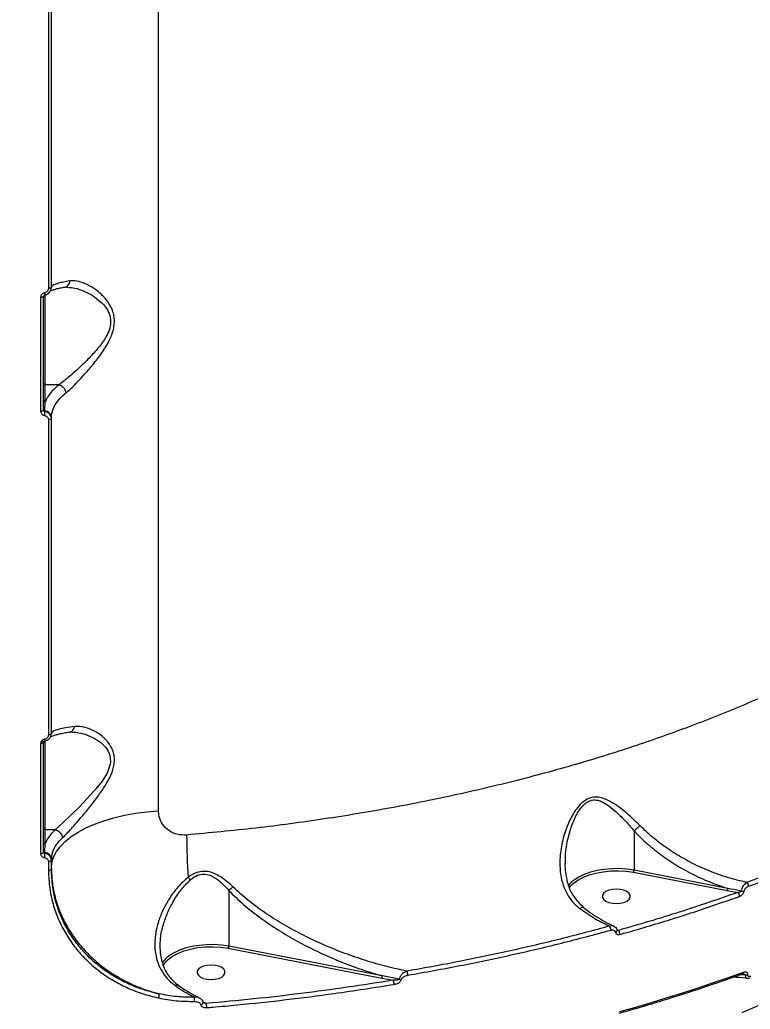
# Model space of a CAD drawing. Header units: millimetres. Extents: x -4781 to 5098, y -4410 to 4664.
# Drawn here: x -1572.3 to -1336.9, y 28 to 346.7 of the extents above; entities that cross this region are included whole.
import ezdxf

# ---------------------------------------------------------------- set-up
doc = ezdxf.new("R2010")
doc.units = ezdxf.units.MM
for name, color, linetype in [('DIKOM_ОБЪЕКТ', 7, 'Continuous'), ('DIKOM_РАЗМЕР_ЗОНА', 7, 'Continuous'), ('DIKOM_РАЗМЕР_ОБЪЕКТА', 7, 'Continuous')]:
    doc.layers.add(name, color=color, linetype=linetype)
doc.styles.add('style1', font='arial.ttf', dxfattribs={"width": 0.8})
doc.dimstyles.new('1-50', dxfattribs={"dimtxt": 300, "dimasz": 200, "dimexe": 100, "dimexo": 0, "dimgap": 100, "dimtad": 1, "dimtxsty": 'style1', "dimcen": 200, "dimclrd": 7, "dimclre": 7, "dimclrt": 7, "dimadec": 1, "dimazin": 2, "dimtfac": 1, "dimtmove": 0, "dimatfit": 2, "dimfxl": 0, "dimlwd": 25, "dimlwe": 18, "dimarcsym": 0})

# ---------------------------------------------------------------- blocks, each defined once
blk = doc.blocks.new('*D54')
at = {"layer": 'Defpoints', "color": 0, "transparency": 16777216}
for p in [(2534.93, 1098.4), (-3331.22, 763.4), (2534.93, -3200.56)]:
    blk.add_point(p, dxfattribs=at)
at = {"layer": 'DIKOM_РАЗМЕР_ОБЪЕКТА', "color": 7, "lineweight": 18, "transparency": 16777216}
for p, q in [((2534.93, 1098.4), (2534.93, -3300.56)), ((-3331.22, 763.4), (-3331.22, -3300.56))]:
    blk.add_line(p, q, dxfattribs=at)
at = {"layer": 'DIKOM_РАЗМЕР_ОБЪЕКТА', "color": 7, "lineweight": 25, "transparency": 16777216}
blk.add_line((-3131.22, -3200.56), (2334.93, -3200.56), dxfattribs=at)
at = {"layer": 'DIKOM_РАЗМЕР_ОБЪЕКТА', "color": 7, "transparency": 16777216}
for points in [[(-3131.22, -3167.23), (-3131.22, -3233.9), (-3331.22, -3200.56)], [(2334.93, -3167.23), (2334.93, -3233.9), (2534.93, -3200.56)]]:
    blk.add_solid(points, dxfattribs=at)
at = {"layer": 'DIKOM_РАЗМЕР_ОБЪЕКТА', "color": 7, "transparency": 16777216, "insert": (941.13, -2947.39), "char_height": 300, "attachment_point": 5, "style": 'style1'}
blk.add_mtext('5870', dxfattribs=at)
blk = doc.blocks.new('*D57')
at = {"layer": 'Defpoints', "color": 0, "transparency": 16777216}
for p in [(4034.06, 1180.11), (-4781.22, 856.14), (4034.06, -4310.06)]:
    blk.add_point(p, dxfattribs=at)
at = {"layer": 'DIKOM_РАЗМЕР_ЗОНА', "color": 7, "lineweight": 18, "transparency": 16777216}
for p, q in [((4034.06, 1180.11), (4034.06, -4410.06)), ((-4781.22, 856.14), (-4781.22, -4410.06))]:
    blk.add_line(p, q, dxfattribs=at)
at = {"layer": 'DIKOM_РАЗМЕР_ЗОНА', "color": 7, "lineweight": 25, "transparency": 16777216}
blk.add_line((-4581.22, -4310.06), (3834.06, -4310.06), dxfattribs=at)
at = {"layer": 'DIKOM_РАЗМЕР_ЗОНА', "color": 7, "transparency": 16777216}
for points in [[(-4581.22, -4276.72), (-4581.22, -4343.39), (-4781.22, -4310.06)], [(3834.06, -4276.72), (3834.06, -4343.39), (4034.06, -4310.06)]]:
    blk.add_solid(points, dxfattribs=at)
at = {"layer": 'DIKOM_РАЗМЕР_ЗОНА', "color": 7, "transparency": 16777216, "insert": (-1490.8, -4056.88), "char_height": 300, "attachment_point": 5, "style": 'style1'}
blk.add_mtext('8820', dxfattribs=at)

msp = doc.modelspace()

# ---------------------------------------------------------------- linework, layer by layer
at = {"layer": 'DIKOM_ОБЪЕКТ', "color": 7, "linetype": 'Continuous', "lineweight": 15}
for p, q in [((-1527.579, 91.969), (-1527.579, 570.626)), ((-1563.04, 366.764), (-1563.04, 260.173)), ((-1562.081, 260.483), (-1562.081, 366.987)), ((-1564.081, 229.142), (-1564.081, 258.167)), ((-1557.064, 260.55), (-1556.906, 260.532)), ((-1565.547, 257.286), (-1565.547, 220.619)), ((-1564.581, 220.963), (-1564.581, 257.599)), ((-1564.164, 258.06), (-1564.165, 258.055)), ((-1564.081, 223.51), (-1564.081, 229.142)), ((-1559.676, 229.142), (-1564.081, 229.142)), ((-1564.164, 220.483), (-1564.164, 220.731)), ((-1563.04, 217.87), (-1563.04, 116.407)), ((-1562.081, 218.216), (-1562.081, 218.495)), ((-1562.081, 116.836), (-1562.081, 218.216)), ((-1565.547, 113.563), (-1565.547, 78.123)), ((-1564.581, 78.584), (-1564.581, 113.995)), ((-1564.164, 114.435), (-1564.167, 114.429)), ((-1564.081, 85.857), (-1564.081, 114.507)), ((-1564.081, 81.286), (-1564.081, 85.857)), ((-1560.885, 85.857), (-1564.081, 85.857)), ((-1374.374, 85.443), (-1374.374, 72.79)), ((-1564.164, 78.184), (-1564.164, 78.512)), ((-1563.04, 75.536), (-1563.04, 72.701)), ((-1562.081, 75.999), (-1562.081, 76.277)), ((-1562.081, 73.167), (-1562.081, 75.999)), ((-1374.547, 72.12), (-1344.331, 66.277)), ((-1344.155, 66.947), (-1374.374, 72.79)), ((-1504.914, 66.272), (-1504.914, 48.319)), ((-1344.331, 66.277), (-1340.971, 65.639)), ((-1379.408, 53.408), (-1379.886, 53.613)), ((-1527.037, 47.566), (-1527.024, 47.994)), ((-1455.441, 38.752), (-1504.914, 48.319)), ((-1505.09, 47.65), (-1455.617, 38.083)), ((-1450.038, 37.663), (-1455.441, 38.752)), ((-1338.574, 38.995), (-1340.145, 39.113)), ((-1339.68, 39.278), (-1338.574, 39.084)), ((-1338.574, 39.084), (-1338.574, 38.995)), ((-1337.674, 39.062), (-1337.674, 39.151)), ((-1455.617, 38.083), (-1451.958, 37.384)), ((-1512.206, 29.897), (-1513.143, 30.298))]:
    msp.add_line(p, q, dxfattribs=at)
at = {"layer": 'DIKOM_ОБЪЕКТ', "color": 7, "linetype": 'Continuous', "lineweight": 15, "flags": 128}
for points in [[(-1562.081, 260.483), (-1562.099, 260.424), (-1562.153, 260.367), (-1562.241, 260.315), (-1562.36, 260.268), (-1562.505, 260.229), (-1562.67, 260.2), (-1562.851, 260.181), (-1563.04, 260.173)], [(-1564.581, 257.599), (-1564.6, 257.539), (-1564.654, 257.481), (-1564.742, 257.428), (-1564.862, 257.381), (-1565.008, 257.342), (-1565.175, 257.313), (-1565.356, 257.293), (-1565.547, 257.286)], [(-1564.581, 220.963), (-1564.6, 220.897), (-1564.654, 220.834), (-1564.742, 220.775), (-1564.862, 220.724), (-1565.008, 220.681), (-1565.175, 220.649), (-1565.356, 220.628), (-1565.547, 220.619)], [(-1562.081, 218.216), (-1562.099, 218.15), (-1562.153, 218.087), (-1562.241, 218.028), (-1562.36, 217.976), (-1562.505, 217.933), (-1562.67, 217.9), (-1562.851, 217.88), (-1563.04, 217.87)], [(-1562.081, 116.836), (-1562.099, 116.755), (-1562.153, 116.676), (-1562.241, 116.603), (-1562.36, 116.539), (-1562.505, 116.485), (-1562.67, 116.444), (-1562.851, 116.418), (-1563.04, 116.407)], [(-1555.357, 117.211), (-1554.216, 117.223), (-1551.175, 116.584), (-1548.054, 115.219), (-1546.202, 113.973), (-1544.532, 112.325), (-1543.762, 111.169), (-1543.212, 109.803), (-1543.027, 107.616), (-1543.114, 106.975), (-1544.158, 104.071), (-1545.777, 101.474), (-1547.742, 98.974), (-1550.415, 95.991), (-1553.173, 93.141), (-1555.735, 90.606), (-1558.181, 88.269), (-1559.592, 86.972), (-1560.878, 85.857), (-1560.879, 85.857), (-1560.879, 85.857)], [(-1564.581, 113.995), (-1564.6, 113.912), (-1564.654, 113.833), (-1564.742, 113.76), (-1564.862, 113.695), (-1565.008, 113.641), (-1565.175, 113.6), (-1565.356, 113.574), (-1565.547, 113.563)], [(-1564.521, 114.205), (-1564.557, 114.152), (-1564.618, 114.115), (-1564.703, 114.094), (-1564.808, 114.091), (-1564.931, 114.105), (-1565.067, 114.137), (-1565.214, 114.184), (-1565.366, 114.246)], [(-1562.081, 73.507), (-1561.899, 75.285), (-1561.353, 77.046), (-1560.45, 78.776), (-1559.196, 80.457), (-1557.604, 82.075), (-1555.689, 83.615), (-1553.466, 85.062), (-1550.958, 86.405), (-1548.186, 87.629), (-1545.176, 88.725), (-1541.956, 89.682), (-1538.554, 90.492), (-1535.002, 91.146), (-1531.333, 91.64), (-1527.579, 91.969)], [(-1339.536, 27.004), (-1330.598, 30.854), (-1321.891, 34.842), (-1313.425, 38.965), (-1305.207, 43.219), (-1297.245, 47.6), (-1289.546, 52.105), (-1282.117, 56.728), (-1274.965, 61.465), (-1268.097, 66.313), (-1261.52, 71.266), (-1255.238, 76.32), (-1249.259, 81.471), (-1244.3, 86.035)], [(-1564.581, 78.584), (-1564.6, 78.496), (-1564.654, 78.411), (-1564.742, 78.333), (-1564.862, 78.264), (-1565.008, 78.206), (-1565.175, 78.163), (-1565.356, 78.135), (-1565.547, 78.123)], [(-1562.081, 75.999), (-1562.099, 75.91), (-1562.153, 75.825), (-1562.241, 75.747), (-1562.36, 75.678), (-1562.505, 75.62), (-1562.67, 75.576), (-1562.851, 75.547), (-1563.04, 75.536)], [(-1374.374, 72.79), (-1376.709, 73.136), (-1379.118, 73.3), (-1381.548, 73.281), (-1383.946, 73.078), (-1386.26, 72.696), (-1388.44, 72.143), (-1390.439, 71.431), (-1392.213, 70.576), (-1393.361, 69.86)], [(-1562.081, 73.167), (-1562.099, 73.078), (-1562.153, 72.993), (-1562.241, 72.913), (-1562.36, 72.844), (-1562.505, 72.786), (-1562.67, 72.742), (-1562.851, 72.713), (-1563.04, 72.701)], [(-1394.691, 67.747), (-1393.937, 68.509), (-1392.529, 69.565), (-1390.821, 70.496), (-1388.854, 71.279), (-1386.675, 71.896), (-1384.336, 72.332), (-1381.894, 72.575), (-1379.409, 72.621), (-1376.94, 72.468), (-1374.547, 72.12)], [(-1395.232, 67.036), (-1395.009, 67.353), (-1394.691, 67.747)], [(-1380.081, 62.07), (-1378.813, 62.164), (-1377.648, 62.438), (-1376.68, 62.87), (-1375.988, 63.425), (-1375.627, 64.058), (-1375.627, 64.718), (-1375.988, 65.351), (-1376.68, 65.906), (-1377.648, 66.338), (-1378.813, 66.612), (-1380.081, 66.705), (-1381.349, 66.612), (-1382.514, 66.338), (-1383.482, 65.906), (-1384.174, 65.351), (-1384.535, 64.718), (-1384.535, 64.058), (-1384.174, 63.425), (-1383.482, 62.87), (-1382.514, 62.438), (-1381.349, 62.164), (-1380.081, 62.07)], [(-1525.192, 43.322), (-1524.478, 44.037), (-1523.071, 45.093), (-1521.363, 46.025), (-1519.396, 46.808), (-1517.217, 47.425), (-1514.879, 47.86), (-1512.437, 48.105), (-1509.952, 48.15), (-1507.483, 47.998), (-1505.09, 47.65)], [(-1504.914, 48.319), (-1507.25, 48.664), (-1509.659, 48.829), (-1512.089, 48.81), (-1514.487, 48.607), (-1516.801, 48.225), (-1518.981, 47.672), (-1520.98, 46.961), (-1522.754, 46.105), (-1523.902, 45.389)], [(-1526.104, 41.996), (-1525.55, 42.882), (-1525.192, 43.322)], [(-1510.622, 37.599), (-1509.354, 37.693), (-1508.189, 37.967), (-1507.221, 38.399), (-1506.528, 38.954), (-1506.168, 39.587), (-1506.168, 40.247), (-1506.528, 40.88), (-1507.221, 41.435), (-1508.189, 41.867), (-1509.354, 42.141), (-1510.622, 42.235), (-1511.89, 42.141), (-1513.055, 41.867), (-1514.023, 41.435), (-1514.715, 40.88), (-1515.076, 40.247), (-1515.076, 39.587), (-1514.715, 38.954), (-1514.023, 38.399), (-1513.055, 37.967), (-1511.89, 37.693), (-1510.622, 37.599)], [(-1339.196, 39.886), (-1344.024, 38.17), (-1348.899, 36.49), (-1353.819, 34.845), (-1358.782, 33.235), (-1363.789, 31.661), (-1368.838, 30.123), (-1373.929, 28.622), (-1379.059, 27.158)]]:
    msp.add_lwpolyline(points, dxfattribs=at)
at = {"layer": 'DIKOM_ОБЪЕКТ', "color": 7, "linetype": 'Continuous', "lineweight": 15}
for centre, radius, start, end in [((-1555.876, 259.985), 8.51, 188.48873, 193.10782), ((-1564.103, 229.621), 0.479, 182.99932, 272.59759), ((-1564.103, 223.989), 0.479, 182.93978, 272.65712), ((-1564.112, 221.197), 0.47, 182.3586, 263.5957), ((-1571.28, 220.598), 7.117, 349.03023, 359.07059), ((-1564.425, 218.4), 2.345, 2.33423, 83.63136), ((-1561.562, 115.313), 2.751, 186.85592, 198.75261), ((-1564.103, 86.336), 0.479, 182.99932, 272.59759), ((-1272.713, 86.731), 245.827, 180.60698, 183.77815), ((-1564.103, 81.764), 0.479, 182.93978, 272.65712), ((-1564.112, 78.979), 0.47, 182.3586, 263.5957), ((-1570.325, 78.087), 6.162, 348.21526, 0.90835), ((-1564.425, 76.181), 2.345, 2.33423, 83.63136), ((-1557.118, 40.203), 49.494, 36.54676, 37.79231), ((-1375.702, 72.775), 1.328, 330.43864, 0.62693), ((-1388.192, 62.257), 9.193, 124.21064, 143.86901), ((-1345.463, 66.932), 1.308, 329.95076, 0.63645), ((-1339.254, 67.586), 1.745, 0.84636, 46.8324), ((-1342.134, 64.353), 1.733, 0.47501, 47.87499), ((-1339.268, 68.125), 2.137, 254.4202, 279.2003), ((-1383.861, 53.498), 2.065, 0.25675, 38.59147), ((-1380.53, 53.465), 0.69, 285.52004, 357.95087), ((-1380.93, 52.109), 2.001, 359.97638, 40.4709), ((-1506.223, 48.305), 1.309, 329.96498, 0.62223), ((-1519.279, 38.381), 8.396, 123.4091, 148.50782), ((-1456.752, 38.739), 1.311, 329.9931, 0.59411), ((-1450.18, 38.997), 2.95, 359.79399, 26.18232), ((-1339.71, 39.806), 0.52, 302.53034, 8.86973), ((-1338.254, 40.866), 1.81, 259.8183, 288.67128), ((-1338.254, 40.782), 1.815, 259.85851, 288.63106), ((-1454.623, 36.071), 2.971, 359.5286, 26.22557), ((-1449.34, 39.73), 2.182, 251.36585, 268.86729), ((-1530.348, 32.716), 2.964, 339.21847, 5.05907), ((-1520.531, 30.956), 4.604, 354.77446, 11.4787), ((-1514.113, 30.471), 0.979, 275.97096, 341.06517), ((-1517.503, 28.576), 5.46, 359.63685, 13.99742)]:
    msp.add_arc(centre, radius, start, end, dxfattribs=at)
for points, knots in [([(-1198.179, 280.421), (-1198.191, 277.896), (-1198.22, 271.619), (-1199.594, 261.606), (-1202.213, 250.418), (-1206.071, 239.313), (-1211.099, 228.343), (-1217.292, 217.558), (-1224.628, 207.006), (-1233.115, 196.709), (-1242.712, 186.675), (-1253.389, 176.922), (-1265.094, 167.497), (-1277.775, 158.442), (-1291.39, 149.796), (-1305.933, 141.581), (-1321.359, 133.8), (-1337.623, 126.467), (-1354.649, 119.616), (-1372.357, 113.277), (-1391.043, 107.37), (-1410.708, 101.95), (-1431.321, 97.053), (-1452.48, 92.79), (-1474.122, 89.2), (-1496.146, 86.228), (-1511.069, 84.827), (-1518.527, 84.127)], [0, 0, 0, 0, 0.0269382, 0.0669715, 0.107132, 0.1473575, 0.1875821, 0.2277423, 0.2677753, 0.3076757, 0.3477029, 0.3877943, 0.4278853, 0.467912, 0.5078123, 0.5476175, 0.5875486, 0.6275442, 0.6675392, 0.7074701, 0.7472755, 0.7893141, 0.83139, 0.8734289, 0.9156067, 0.9578222, 1, 1, 1, 1]), ([(-1556.142, 262.556), (-1556.832, 262.442), (-1558.218, 262.212), (-1559.783, 261.849), (-1560.959, 261.479), (-1561.871, 261.049), (-1562.003, 260.738), (-1562.081, 260.555)], [0, 0, 0, 0, 0.1872787, 0.3765541, 0.5570022, 0.739203, 1, 1, 1, 1]), ([(-1557.822, 260.543), (-1557.733, 260.551), (-1557.406, 260.581), (-1556.906, 260.919), (-1556.417, 261.51), (-1556.219, 262.067), (-1556.157, 262.423), (-1556.147, 262.51), (-1556.142, 262.556)], [0, 0, 0, 0, 0.1005184, 0.3716119, 0.6428225, 0.9139323, 0.9542893, 1, 1, 1, 1]), ([(-1557.461, 226.476), (-1557.333, 226.583), (-1556.703, 227.109), (-1555.463, 228.246), (-1553.553, 230.158), (-1551.385, 232.483), (-1548.845, 235.425), (-1546.133, 238.855), (-1543.719, 242.618), (-1542.315, 245.854), (-1541.809, 248.281), (-1541.725, 250.092), (-1541.975, 251.823), (-1542.552, 253.61), (-1543.501, 255.368), (-1545.078, 257.421), (-1547.226, 259.42), (-1549.901, 261.158), (-1552.579, 262.3), (-1554.682, 262.691), (-1555.804, 262.587), (-1556.142, 262.556)], [0, 0, 0, 0, 0.0134533, 0.066322, 0.1192279, 0.183272, 0.2473477, 0.326479, 0.4053657, 0.4678554, 0.499094, 0.5303025, 0.5614399, 0.5926238, 0.63451, 0.6764869, 0.7480812, 0.8197593, 0.8939576, 0.968063, 1, 1, 1, 1]), ([(-1564.294, 258.729), (-1564.313, 258.725), (-1564.497, 258.692), (-1564.839, 258.559), (-1565.229, 258.227), (-1565.496, 257.784), (-1565.53, 257.452), (-1565.547, 257.286)], [0, 0, 0, 0, 0.02787691, 0.26502522, 0.50771487, 0.75399891, 1, 1, 1, 1]), ([(-1563.04, 260.173), (-1563.057, 260.007), (-1563.091, 259.674), (-1563.357, 259.231), (-1563.747, 258.899), (-1564.089, 258.767), (-1564.274, 258.732), (-1564.294, 258.729)], [0, 0, 0, 0, 0.2457973, 0.4918755, 0.7342892, 0.9715222, 1, 1, 1, 1]), ([(-1564.164, 258.06), (-1564.132, 258.066), (-1563.825, 258.122), (-1563.257, 258.344), (-1562.61, 258.901), (-1562.166, 259.645), (-1562.109, 260.204), (-1562.081, 260.483)], [0, 0, 0, 0, 0.0286316, 0.2670388, 0.5101309, 0.7556342, 1, 1, 1, 1]), ([(-1557.816, 260.505), (-1558.318, 260.413), (-1559.386, 260.216), (-1560.665, 259.913), (-1561.658, 259.618), (-1562.271, 259.386), (-1562.572, 259.227), (-1562.575, 259.225), (-1562.575, 259.224)], [0, 0, 0, 0, 0.18234395, 0.38786268, 0.58973618, 0.75996419, 0.91107064, 1, 1, 1, 1]), ([(-1556.906, 260.532), (-1556.116, 260.478), (-1554.42, 260.362), (-1551.672, 259.412), (-1548.842, 257.962), (-1546.56, 256.28), (-1544.865, 254.505), (-1543.855, 253.005), (-1543.222, 251.445), (-1542.898, 249.637), (-1543.097, 248.01), (-1543.755, 245.908), (-1545.103, 243.368), (-1547.674, 240.11), (-1550.514, 237.112), (-1553.215, 234.516), (-1555.505, 232.469), (-1557.538, 230.728), (-1558.863, 229.775), (-1559.531, 229.211), (-1559.669, 229.142), (-1559.669, 229.142)], [0, 0, 0, 0, 0.07018261, 0.15061274, 0.22539051, 0.30179247, 0.34390307, 0.38694663, 0.41673316, 0.44766435, 0.49606561, 0.50797815, 0.57046555, 0.65160992, 0.73591224, 0.80384457, 0.87292842, 0.92888319, 0.98583641, 0.99996734, 1, 1, 1, 1]), ([(-1556.905, 260.537), (-1556.946, 260.541), (-1557.288, 260.574), (-1557.548, 260.516), (-1557.776, 260.465)], [0, 0, 0, 0, 0.1211004, 1, 1, 1, 1]), ([(-1564.164, 258.05), (-1564.195, 258.045), (-1564.276, 258.032), (-1564.394, 257.965), (-1564.502, 257.859), (-1564.573, 257.731), (-1564.571, 257.641), (-1564.57, 257.598)], [0, 0, 0, 0, 0.114052, 0.3019556, 0.5108319, 0.7625026, 1, 1, 1, 1]), ([(-1559.676, 229.142), (-1560.569, 228.347), (-1562.02, 227.053), (-1563.371, 225.145), (-1563.844, 224.057), (-1564.081, 223.51)], [0, 0, 0, 0, 0.44269923, 0.7201561, 1, 1, 1, 1]), ([(-1562.081, 218.495), (-1561.974, 219.446), (-1561.757, 221.374), (-1560.142, 223.942), (-1558.499, 225.62), (-1557.597, 226.365), (-1557.461, 226.476)], [0, 0, 0, 0, 0.3435055, 0.6969428, 0.9545295, 1, 1, 1, 1]), ([(-1559.669, 229.142), (-1559.671, 229.142), (-1559.673, 229.142), (-1559.676, 229.142), (-1559.676, 229.142)], [0, 0, 0, 0, 0.6833333, 1, 1, 1, 1]), ([(-1559.669, 229.142), (-1559.421, 229.061), (-1558.923, 228.9), (-1558.261, 228.361), (-1557.758, 227.674), (-1557.533, 227.055), (-1557.471, 226.656), (-1557.464, 226.519), (-1557.461, 226.476)], [0, 0, 0, 0, 0.22049152, 0.44093669, 0.66145425, 0.88191995, 0.96352354, 1, 1, 1, 1]), ([(-1564.164, 220.731), (-1564.164, 220.871), (-1564.162, 221.575), (-1564.136, 222.515), (-1564.093, 223.295), (-1564.081, 223.51)], [0, 0, 0, 0, 0.1532933, 0.7665962, 1, 1, 1, 1]), ([(-1565.547, 220.619), (-1565.546, 220.591), (-1565.542, 220.405), (-1565.456, 220.064), (-1565.183, 219.664), (-1564.783, 219.361), (-1564.457, 219.283), (-1564.294, 219.244)], [0, 0, 0, 0, 0.0425619, 0.2824472, 0.5215508, 0.7606847, 1, 1, 1, 1]), ([(-1564.164, 220.483), (-1564.219, 220.495), (-1564.327, 220.519), (-1564.461, 220.624), (-1564.551, 220.766), (-1564.58, 220.887), (-1564.581, 220.953), (-1564.581, 220.963)], [0, 0, 0, 0, 0.2368997, 0.4741659, 0.7138118, 0.9566698, 1, 1, 1, 1]), ([(-1562.081, 218.216), (-1562.082, 218.262), (-1562.088, 218.566), (-1562.231, 219.126), (-1562.685, 219.785), (-1563.35, 220.285), (-1563.893, 220.417), (-1564.164, 220.483)], [0, 0, 0, 0, 0.0422909, 0.2820024, 0.5212611, 0.760645, 1, 1, 1, 1]), ([(-1564.294, 219.244), (-1564.13, 219.205), (-1563.804, 219.126), (-1563.404, 218.824), (-1563.131, 218.424), (-1563.045, 218.084), (-1563.041, 217.898), (-1563.04, 217.87)], [0, 0, 0, 0, 0.2394108, 0.4786329, 0.71798, 0.9576524, 1, 1, 1, 1]), ([(-1554.654, 119.05), (-1555.619, 118.915), (-1557.565, 118.642), (-1559.823, 118.169), (-1561.237, 117.711), (-1561.965, 117.279), (-1562.042, 117.034), (-1562.081, 116.911)], [0, 0, 0, 0, 0.2106496, 0.4247479, 0.6762139, 0.8373973, 1, 1, 1, 1]), ([(-1558.599, 83.12), (-1558.211, 83.501), (-1557.434, 84.264), (-1555.839, 85.987), (-1553.813, 88.269), (-1551.335, 91.189), (-1548.751, 94.354), (-1546.377, 97.518), (-1544.338, 100.594), (-1542.727, 103.648), (-1541.859, 106.399), (-1541.727, 108.621), (-1541.925, 110.254), (-1542.434, 111.774), (-1543.34, 113.442), (-1544.708, 115.09), (-1546.818, 116.847), (-1549.403, 118.278), (-1552.203, 119.127), (-1553.887, 119.074), (-1554.654, 119.05)], [0, 0, 0, 0, 0.0450755, 0.0901827, 0.1588868, 0.2276827, 0.2984006, 0.3691104, 0.425047, 0.4808223, 0.5408196, 0.5713881, 0.6019534, 0.634463, 0.6670276, 0.7198487, 0.7727697, 0.852887, 0.9329863, 1, 1, 1, 1]), ([(-1556.275, 117.253), (-1556.182, 117.26), (-1555.857, 117.288), (-1555.366, 117.627), (-1554.91, 118.195), (-1554.716, 118.719), (-1554.662, 119.004), (-1554.654, 119.05)], [0, 0, 0, 0, 0.1162079, 0.4049754, 0.6935866, 0.9507698, 1, 1, 1, 1]), ([(-1564.294, 114.985), (-1564.451, 114.943), (-1564.765, 114.861), (-1565.137, 114.586), (-1565.294, 114.353), (-1565.366, 114.246)], [0, 0, 0, 0, 0.3509589, 0.7011839, 1, 1, 1, 1]), ([(-1563.04, 116.407), (-1563.058, 116.239), (-1563.094, 115.903), (-1563.375, 115.459), (-1563.785, 115.12), (-1564.126, 115.029), (-1564.294, 114.985)], [0, 0, 0, 0, 0.2565361, 0.5136108, 0.7611899, 1, 1, 1, 1]), ([(-1564.164, 114.435), (-1563.886, 114.51), (-1563.323, 114.661), (-1562.642, 115.23), (-1562.171, 115.98), (-1562.111, 116.552), (-1562.081, 116.836)], [0, 0, 0, 0, 0.2425283, 0.4917106, 0.7472935, 1, 1, 1, 1]), ([(-1556.27, 117.212), (-1556.537, 117.171), (-1557.484, 117.027), (-1558.83, 116.766), (-1560.288, 116.439), (-1561.361, 116.134), (-1562.064, 115.881), (-1562.282, 115.774), (-1562.37, 115.731)], [0, 0, 0, 0, 0.0820977, 0.290119, 0.4974174, 0.7020394, 0.8789765, 1, 1, 1, 1]), ([(-1555.356, 117.25), (-1555.657, 117.264), (-1555.997, 117.281), (-1556.276, 117.209), (-1556.308, 117.201)], [0, 0, 0, 0, 0.8833177, 1, 1, 1, 1]), ([(-1565.366, 114.246), (-1565.398, 114.184), (-1565.509, 113.969), (-1565.531, 113.732), (-1565.547, 113.563)], [0, 0, 0, 0, 0.2878934, 1, 1, 1, 1]), ([(-1564.581, 113.995), (-1564.576, 114.046), (-1564.57, 114.117), (-1564.532, 114.186), (-1564.521, 114.205)], [0, 0, 0, 0, 0.7214337, 1, 1, 1, 1]), ([(-1564.167, 114.426), (-1564.189, 114.422), (-1564.257, 114.412), (-1564.359, 114.361), (-1564.471, 114.294), (-1564.503, 114.179), (-1564.534, 114.179), (-1564.534, 114.179)], [0, 0, 0, 0, 0.11995624, 0.35741436, 0.63351951, 0.99953574, 1, 1, 1, 1]), ([(-1271.562, 99.002), (-1276.62, 96.251), (-1286.737, 90.75), (-1303.025, 83.014), (-1320.043, 75.64), (-1332.054, 71.119), (-1338.06, 68.859)], [0, 0, 0, 0, 0.2485949, 0.4971904, 0.7485946, 1, 1, 1, 1]), ([(-1372.482, 87.191), (-1373.617, 88.298), (-1375.887, 90.513), (-1379.223, 93.194), (-1381.974, 94.959), (-1384.107, 95.903), (-1385.913, 96.373), (-1387.927, 96.356), (-1390.227, 95.407), (-1392.676, 93.1), (-1394.902, 89.563), (-1396.769, 84.91), (-1398.054, 79.76), (-1398.41, 74.814), (-1397.977, 70.591), (-1397.067, 67.313), (-1395.65, 64.497), (-1393.956, 62.225), (-1392.522, 61.034), (-1391.855, 60.48)], [0, 0, 0, 0, 0.0760775, 0.1521417, 0.2132089, 0.2445039, 0.2757156, 0.3130148, 0.3506364, 0.4012627, 0.4758008, 0.5507683, 0.6417703, 0.7326431, 0.7938324, 0.8549364, 0.9055459, 0.9561037, 1, 1, 1, 1]), ([(-1337.509, 67.612), (-1331.556, 69.852), (-1319.651, 74.331), (-1302.645, 81.686), (-1286.245, 89.461), (-1275.99, 95.036), (-1270.863, 97.824)], [0, 0, 0, 0, 0.2485949, 0.49718907, 0.7485944, 1, 1, 1, 1]), ([(-1396.489, 75.053), (-1396.474, 76.375), (-1396.44, 79.534), (-1395.423, 84.157), (-1393.923, 88.789), (-1392.268, 91.886), (-1390.724, 93.753), (-1389.598, 94.733), (-1388.598, 95.211), (-1387.389, 95.484), (-1386.13, 95.418), (-1384.571, 94.841), (-1382.706, 93.754), (-1380.298, 91.812), (-1377.378, 88.927), (-1375.364, 86.629), (-1374.372, 85.453), (-1374.37, 85.451)], [0, 0, 0, 0, 0.0956161, 0.2284005, 0.3351911, 0.4412777, 0.4754003, 0.5093864, 0.550171, 0.5581243, 0.6068431, 0.6495413, 0.692414, 0.7791556, 0.8895015, 0.9998806, 1, 1, 1, 1]), ([(-1518.527, 84.127), (-1519.548, 84.137), (-1521.606, 84.157), (-1524.336, 85.442), (-1526.367, 87.472), (-1527.427, 89.781), (-1527.535, 91.344), (-1527.579, 91.969)], [0, 0, 0, 0, 0.20990544, 0.42288793, 0.6382716, 0.8553393, 1, 1, 1, 1]), ([(-1372.482, 87.191), (-1372.512, 87.159), (-1372.722, 86.935), (-1373.157, 86.498), (-1373.796, 85.912), (-1374.179, 85.605), (-1374.37, 85.451)], [0, 0, 0, 0, 0.0543727, 0.3766818, 0.6884218, 1, 1, 1, 1]), ([(-1338.06, 68.859), (-1340.094, 69.344), (-1344.16, 70.313), (-1350.261, 72.517), (-1355.995, 75.149), (-1361.31, 78.188), (-1366.077, 81.479), (-1369.785, 84.536), (-1371.813, 86.532), (-1372.482, 87.191)], [0, 0, 0, 0, 0.1619219, 0.3238405, 0.4936293, 0.6385906, 0.7839169, 0.9287427, 1, 1, 1, 1]), ([(-1560.885, 85.857), (-1561.335, 85.402), (-1562.284, 84.442), (-1563.375, 82.912), (-1563.845, 81.83), (-1564.081, 81.286)], [0, 0, 0, 0, 0.3093511, 0.6532132, 1, 1, 1, 1]), ([(-1562.081, 76.277), (-1561.972, 77.207), (-1561.75, 79.093), (-1560.321, 81.384), (-1559.022, 82.693), (-1558.599, 83.12)], [0, 0, 0, 0, 0.3958687, 0.8032092, 1, 1, 1, 1]), ([(-1560.879, 85.857), (-1560.88, 85.857), (-1560.882, 85.857), (-1560.884, 85.857), (-1560.885, 85.857)], [0, 0, 0, 0, 0.8055407, 1, 1, 1, 1]), ([(-1560.879, 85.857), (-1560.622, 85.783), (-1560.109, 85.635), (-1559.426, 85.114), (-1558.907, 84.441), (-1558.657, 83.783), (-1558.599, 83.34), (-1558.599, 83.161), (-1558.599, 83.12)], [0, 0, 0, 0, 0.2123258, 0.4247071, 0.6370492, 0.8494342, 0.9655408, 1, 1, 1, 1]), ([(-1374.37, 85.451), (-1374.371, 85.451), (-1374.373, 85.449), (-1374.374, 85.446), (-1374.374, 85.443), (-1374.374, 85.443)], [0, 0, 0, 0, 0.33921606, 0.80276747, 1, 1, 1, 1]), ([(-1374.374, 85.443), (-1373.691, 84.737), (-1371.621, 82.599), (-1367.825, 79.311), (-1362.932, 75.753), (-1357.47, 72.467), (-1351.218, 69.375), (-1346.599, 67.787), (-1344.155, 66.947)], [0, 0, 0, 0, 0.0822983, 0.2495057, 0.4172937, 0.5846521, 0.7802048, 1, 1, 1, 1]), ([(-1564.164, 78.512), (-1564.164, 78.653), (-1564.162, 79.357), (-1564.136, 80.295), (-1564.093, 81.073), (-1564.081, 81.286)], [0, 0, 0, 0, 0.15366303, 0.76831273, 1, 1, 1, 1]), ([(-1565.547, 78.123), (-1565.546, 78.1), (-1565.543, 77.927), (-1565.46, 77.607), (-1565.187, 77.227), (-1564.786, 76.939), (-1564.458, 76.865), (-1564.294, 76.828)], [0, 0, 0, 0, 0.0373047, 0.2779309, 0.5185319, 0.7592816, 1, 1, 1, 1]), ([(-1564.164, 78.184), (-1564.219, 78.195), (-1564.328, 78.215), (-1564.461, 78.302), (-1564.552, 78.42), (-1564.58, 78.522), (-1564.581, 78.577), (-1564.581, 78.584)], [0, 0, 0, 0, 0.2403207, 0.4810757, 0.7219319, 0.9624131, 1, 1, 1, 1]), ([(-1564.294, 76.828), (-1564.129, 76.791), (-1563.801, 76.717), (-1563.4, 76.431), (-1563.127, 76.051), (-1563.044, 75.731), (-1563.041, 75.559), (-1563.04, 75.536)], [0, 0, 0, 0, 0.2407236, 0.481347, 0.7221193, 0.9628465, 1, 1, 1, 1]), ([(-1562.081, 75.999), (-1562.082, 76.037), (-1562.087, 76.327), (-1562.225, 76.866), (-1562.679, 77.507), (-1563.346, 77.993), (-1563.892, 78.121), (-1564.164, 78.184)], [0, 0, 0, 0, 0.03723775, 0.27816918, 0.51885823, 0.75944516, 1, 1, 1, 1]), ([(-1562.081, 73.507), (-1562.022, 71.924), (-1561.904, 68.757), (-1560.963, 64.059), (-1559.45, 59.464), (-1557.337, 55.036), (-1554.663, 50.829), (-1551.432, 46.91), (-1547.698, 43.322), (-1543.509, 40.114), (-1538.9, 37.346), (-1533.941, 35.044), (-1530.036, 33.689), (-1527.821, 33.092), (-1527.396, 32.978)], [0, 0, 0, 0, 0.0874423, 0.1748841, 0.2633133, 0.3520173, 0.4404434, 0.5297503, 0.6193376, 0.7086402, 0.798548, 0.8887507, 0.9786588, 1, 1, 1, 1]), ([(-1396.619, 75.055), (-1396.621, 75.023), (-1396.672, 74.045), (-1396.498, 72.189), (-1396.094, 69.711), (-1395.466, 67.519), (-1394.621, 65.611), (-1393.484, 63.821), (-1392.155, 62.229), (-1391.087, 61.339), (-1390.585, 60.92)], [0, 0, 0, 0, 0.0057315, 0.1754501, 0.338119, 0.4684258, 0.6029767, 0.7386126, 0.8769483, 1, 1, 1, 1]), ([(-1563.04, 72.701), (-1562.958, 70.762), (-1562.793, 66.886), (-1561.541, 61.469), (-1559.696, 56.503), (-1557.346, 52.018), (-1554.441, 47.816), (-1550.992, 43.966), (-1547.063, 40.512), (-1542.705, 37.5), (-1537.959, 35.002), (-1532.916, 32.983), (-1529.355, 32.104), (-1527.577, 31.665)], [0, 0, 0, 0, 0.102187, 0.2043647, 0.2924898, 0.3808923, 0.4690127, 0.5574011, 0.6460779, 0.7344668, 0.8228826, 0.9115809, 1, 1, 1, 1]), ([(-1527.396, 32.978), (-1529.135, 33.406), (-1532.618, 34.263), (-1537.55, 36.238), (-1542.193, 38.681), (-1546.455, 41.629), (-1550.298, 45.011), (-1553.671, 48.781), (-1556.512, 52.898), (-1558.811, 57.292), (-1560.615, 62.158), (-1561.839, 67.467), (-1562, 71.267), (-1562.081, 73.167)], [0, 0, 0, 0, 0.0883723, 0.177024, 0.2653928, 0.3537645, 0.4424249, 0.5308, 0.6189459, 0.7073675, 0.7955169, 0.8977549, 1, 1, 1, 1]), ([(-1518.006, 70.533), (-1519.162, 69.512), (-1521.478, 67.467), (-1524.065, 63.817), (-1526.14, 60.126), (-1527.722, 56.183), (-1528.716, 51.942), (-1528.876, 47.884), (-1528.29, 44.356), (-1527.197, 41.363), (-1525.484, 38.645), (-1523.721, 36.796), (-1522.54, 35.903), (-1522.25, 35.683)], [0, 0, 0, 0, 0.1071373, 0.2145833, 0.3113465, 0.4080892, 0.5217513, 0.6352933, 0.7192606, 0.8031766, 0.8878217, 0.9724076, 1, 1, 1, 1]), ([(-1503.613, 67.449), (-1504.842, 68.558), (-1506.531, 70.082), (-1509.014, 71.505), (-1510.85, 72.238), (-1512.974, 72.558), (-1515.566, 72.107), (-1517.112, 71.109), (-1518.006, 70.533)], [0, 0, 0, 0, 0.3030685, 0.416423, 0.5295153, 0.6687565, 0.8085389, 1, 1, 1, 1]), ([(-1517.356, 69.675), (-1516.596, 70.257), (-1515.301, 71.248), (-1513.006, 71.7), (-1511.155, 71.318), (-1509.575, 70.532), (-1507.42, 68.992), (-1505.901, 67.498), (-1504.912, 66.281), (-1504.911, 66.28)], [0, 0, 0, 0, 0.1886126, 0.3216647, 0.4555501, 0.5677381, 0.683113, 0.999669, 1, 1, 1, 1]), ([(-1527.024, 47.994), (-1527.023, 48.963), (-1527.022, 51.401), (-1526.13, 55.148), (-1524.715, 59.102), (-1522.827, 62.818), (-1520.518, 66.509), (-1518.409, 68.621), (-1517.356, 69.675)], [0, 0, 0, 0, 0.1257232, 0.316108, 0.4793077, 0.6425486, 0.8215623, 1, 1, 1, 1]), ([(-1503.613, 67.449), (-1503.643, 67.419), (-1503.859, 67.205), (-1504.317, 66.774), (-1504.703, 66.453), (-1504.911, 66.28)], [0, 0, 0, 0, 0.07004111, 0.49786136, 1, 1, 1, 1]), ([(-1447.532, 40.299), (-1449.701, 40.768), (-1454.145, 41.73), (-1460.825, 43.655), (-1467.587, 45.969), (-1474.293, 48.675), (-1480.752, 51.705), (-1486.904, 55.02), (-1492.757, 58.669), (-1498.445, 62.723), (-1501.891, 65.874), (-1503.613, 67.449)], [0, 0, 0, 0, 0.1079566, 0.2212618, 0.3345687, 0.4497822, 0.5649831, 0.6720699, 0.7791272, 0.8896189, 1, 1, 1, 1]), ([(-1339.842, 66.067), (-1339.99, 66.096), (-1341.428, 66.382), (-1342.866, 66.679), (-1344.155, 66.947)], [0, 0, 0, 0, 0.1029274, 1, 1, 1, 1]), ([(-1338.06, 68.859), (-1338.189, 68.775), (-1338.511, 68.566), (-1338.981, 68.073), (-1339.403, 67.432), (-1339.713, 66.746), (-1339.799, 66.295), (-1339.842, 66.067)], [0, 0, 0, 0, 0.15763022, 0.39323561, 0.59922035, 0.79670176, 1, 1, 1, 1]), ([(-1338.927, 66.016), (-1338.895, 66.153), (-1338.832, 66.426), (-1338.588, 66.825), (-1338.25, 67.19), (-1337.873, 67.459), (-1337.614, 67.568), (-1337.509, 67.612)], [0, 0, 0, 0, 0.1920388, 0.3836002, 0.5902105, 0.8340504, 1, 1, 1, 1]), ([(-1504.911, 66.28), (-1504.912, 66.279), (-1504.914, 66.277), (-1504.914, 66.274), (-1504.914, 66.272), (-1504.914, 66.272)], [0, 0, 0, 0, 0.3519132, 0.83049339, 1, 1, 1, 1]), ([(-1504.914, 66.272), (-1504.742, 66.093), (-1503.009, 64.299), (-1499.482, 61.075), (-1494.029, 56.864), (-1488.223, 53.001), (-1482.07, 49.446), (-1475.688, 46.229), (-1469.072, 43.351), (-1462.319, 40.806), (-1457.734, 39.437), (-1455.441, 38.752)], [0, 0, 0, 0, 0.0129732, 0.1306089, 0.2483408, 0.370449, 0.4925897, 0.6182918, 0.7440048, 0.8720026, 1, 1, 1, 1]), ([(-1340.971, 65.639), (-1347.208, 63.47), (-1359.699, 59.126), (-1372.832, 55.316), (-1379.408, 53.408)], [0, 0, 0, 0, 0.4992716, 1, 1, 1, 1]), ([(-1378.929, 52.109), (-1378.344, 52.273), (-1375.42, 53.098), (-1367.4, 55.433), (-1355.024, 59.267), (-1345.278, 62.666), (-1340.4, 64.368)], [0, 0, 0, 0, 0.0441436, 0.220721, 0.6100155, 1, 1, 1, 1]), ([(-1339.842, 66.067), (-1339.855, 66.039), (-1339.877, 65.992), (-1339.966, 65.905), (-1340.125, 65.81), (-1340.393, 65.717), (-1340.684, 65.659), (-1340.887, 65.645), (-1340.971, 65.639)], [0, 0, 0, 0, 0.0790652, 0.1358324, 0.3030749, 0.5191071, 0.8023617, 1, 1, 1, 1]), ([(-1340.4, 64.368), (-1340.291, 64.413), (-1340.02, 64.525), (-1339.627, 64.805), (-1339.277, 65.185), (-1339.024, 65.596), (-1338.959, 65.876), (-1338.927, 66.016)], [0, 0, 0, 0, 0.1656163, 0.4120254, 0.6201313, 0.8097627, 1, 1, 1, 1]), ([(-1391.855, 60.48), (-1391.826, 60.501), (-1391.636, 60.638), (-1391.283, 60.829), (-1390.901, 60.92), (-1390.764, 60.813), (-1390.709, 60.769)], [0, 0, 0, 0, 0.0592194, 0.379895, 0.7484745, 1, 1, 1, 1]), ([(-1390.695, 60.803), (-1389.8, 60.131), (-1387.964, 58.754), (-1385.125, 56.979), (-1382.759, 55.651), (-1381.361, 55.034), (-1380.932, 54.844)], [0, 0, 0, 0, 0.2805088, 0.5750922, 0.8696665, 1, 1, 1, 1]), ([(-1391.855, 60.48), (-1390.145, 59.282), (-1386.992, 57.073), (-1383.736, 55.504), (-1382.247, 54.786)], [0, 0, 0, 0, 0.5425496, 1, 1, 1, 1]), ([(-1382.247, 54.786), (-1387.491, 53.382), (-1397.977, 50.572), (-1414.171, 46.794), (-1430.661, 43.315), (-1441.908, 41.304), (-1447.532, 40.299)], [0, 0, 0, 0, 0.2490968, 0.4981948, 0.7490967, 1, 1, 1, 1]), ([(-1380.947, 54.803), (-1381.129, 54.868), (-1381.519, 55.008), (-1381.994, 54.863), (-1382.247, 54.786)], [0, 0, 0, 0, 0.467752, 1, 1, 1, 1]), ([(-1380.938, 54.803), (-1380.906, 54.794), (-1380.639, 54.719), (-1380.238, 54.322), (-1379.895, 53.833), (-1379.872, 53.498), (-1379.867, 53.436)], [0, 0, 0, 0, 0.0538183, 0.4594942, 0.8988025, 1, 1, 1, 1]), ([(-1447.23, 38.986), (-1441.633, 39.987), (-1430.441, 41.987), (-1413.95, 45.462), (-1397.677, 49.253), (-1387.09, 52.089), (-1381.796, 53.508)], [0, 0, 0, 0, 0.2490976, 0.4981942, 0.7490965, 1, 1, 1, 1]), ([(-1381.796, 53.508), (-1381.622, 53.539), (-1381.272, 53.602), (-1380.813, 53.471), (-1380.477, 53.199), (-1380.387, 52.927), (-1380.346, 52.801)], [0, 0, 0, 0, 0.2632712, 0.5266437, 0.7813584, 1, 1, 1, 1]), ([(-1380.346, 52.801), (-1380.305, 52.676), (-1380.217, 52.408), (-1379.888, 52.141), (-1379.44, 52.013), (-1379.099, 52.077), (-1378.929, 52.109)], [0, 0, 0, 0, 0.2214223, 0.4744252, 0.7373228, 1, 1, 1, 1]), ([(-1379.408, 53.408), (-1379.501, 53.412), (-1379.663, 53.418), (-1379.81, 53.474), (-1379.873, 53.498)], [0, 0, 0, 0, 0.5784453, 1, 1, 1, 1]), ([(-1527.096, 47.58), (-1527.067, 46.9), (-1527.005, 45.448), (-1526.55, 43.341), (-1525.812, 41.294), (-1524.796, 39.441), (-1523.51, 37.799), (-1522.33, 36.603), (-1521.502, 36.034), (-1521.266, 35.871)], [0, 0, 0, 0, 0.1479196, 0.3153666, 0.478419, 0.6367969, 0.7899183, 0.9400928, 1, 1, 1, 1]), ([(-1447.532, 40.299), (-1447.623, 40.265), (-1448.1, 40.086), (-1448.84, 39.621), (-1449.512, 38.888), (-1449.893, 38.244), (-1449.988, 37.861), (-1450.038, 37.663)], [0, 0, 0, 0, 0.0825218, 0.4350746, 0.677226, 0.8329758, 1, 1, 1, 1]), ([(-1449.383, 37.549), (-1449.343, 37.667), (-1449.262, 37.903), (-1448.929, 38.27), (-1448.341, 38.671), (-1447.718, 38.893), (-1447.308, 38.971), (-1447.23, 38.986)], [0, 0, 0, 0, 0.1457304, 0.2900717, 0.5321792, 0.909797, 1, 1, 1, 1]), ([(-1339.43, 39.367), (-1341.092, 38.773), (-1345.909, 37.052), (-1354.02, 34.306), (-1363.813, 31.177), (-1372.249, 28.639), (-1377.44, 27.165), (-1379.268, 26.647)], [0, 0, 0, 0, 0.1293302, 0.3750682, 0.6208071, 0.8665356, 1, 1, 1, 1]), ([(-1337.88, 37.945), (-1338.055, 37.97), (-1339.561, 38.188), (-1341.054, 38.259), (-1342.374, 38.322)], [0, 0, 0, 0, 0.1161351, 1, 1, 1, 1]), ([(-1339.145, 39.417), (-1339.153, 39.418), (-1339.173, 39.422), (-1339.302, 39.416), (-1339.407, 39.371), (-1339.433, 39.36)], [0, 0, 0, 0, 0.3187103, 0.83176255, 1, 1, 1, 1]), ([(-1337.674, 39.151), (-1337.678, 39.21), (-1337.688, 39.414), (-1337.824, 39.703), (-1338.136, 39.94), (-1338.604, 40.041), (-1338.987, 39.941), (-1339.196, 39.886)], [0, 0, 0, 0, 0.07971972, 0.27572865, 0.47077117, 0.71054644, 1, 1, 1, 1]), ([(-1339.138, 39.411), (-1339.068, 39.4), (-1338.915, 39.376), (-1338.742, 39.304), (-1338.631, 39.219), (-1338.582, 39.152), (-1338.576, 39.104), (-1338.574, 39.084)], [0, 0, 0, 0, 0.2910923, 0.6339755, 0.7756824, 0.905614, 1, 1, 1, 1]), ([(-1338.574, 38.995), (-1338.568, 38.917), (-1338.55, 38.658), (-1338.426, 38.306), (-1338.189, 38.021), (-1337.975, 37.988), (-1337.875, 37.973)], [0, 0, 0, 0, 0.1346283, 0.4431343, 0.7387712, 1, 1, 1, 1]), ([(-1336.709, 38.595), (-1336.848, 38.558), (-1337.094, 38.492), (-1337.39, 38.56), (-1337.583, 38.71), (-1337.666, 38.894), (-1337.672, 39.023), (-1337.674, 39.062)], [0, 0, 0, 0, 0.3025766, 0.5347622, 0.7255938, 0.9171878, 1, 1, 1, 1]), ([(-1522.25, 35.683), (-1522.222, 35.7), (-1522.109, 35.767), (-1521.836, 35.896), (-1521.508, 35.97), (-1521.364, 35.857), (-1521.307, 35.812)], [0, 0, 0, 0, 0.0692256, 0.2759285, 0.7123461, 1, 1, 1, 1]), ([(-1522.25, 35.683), (-1521.228, 34.977), (-1519.176, 33.558), (-1517.074, 32.435), (-1516.019, 31.872)], [0, 0, 0, 0, 0.4978892, 1, 1, 1, 1]), ([(-1521.295, 35.847), (-1521.272, 35.829), (-1520.342, 35.109), (-1518.453, 33.912), (-1516.19, 32.542), (-1514.852, 31.91), (-1514.454, 31.721)], [0, 0, 0, 0, 0.0107449, 0.4189107, 0.8270922, 1, 1, 1, 1]), ([(-1451.958, 37.384), (-1456.883, 36.598), (-1466.733, 35.028), (-1481.738, 33.032), (-1496.887, 31.278), (-1507.099, 30.357), (-1512.206, 29.897)], [0, 0, 0, 0, 0.2493136, 0.4986282, 0.7493136, 1, 1, 1, 1]), ([(-1512.044, 28.542), (-1511.386, 28.598), (-1508.097, 28.879), (-1499.561, 29.666), (-1486.498, 31.073), (-1469.603, 33.215), (-1458.075, 35.033), (-1451.652, 36.046)], [0, 0, 0, 0, 0.0321659, 0.1608345, 0.4183977, 0.6759577, 1, 1, 1, 1]), ([(-1450.038, 37.663), (-1450.055, 37.641), (-1450.089, 37.599), (-1450.207, 37.534), (-1450.464, 37.452), (-1450.991, 37.377), (-1451.521, 37.365), (-1451.883, 37.381), (-1451.958, 37.384)], [0, 0, 0, 0, 0.0461011, 0.0901897, 0.2100833, 0.4598321, 0.8891638, 1, 1, 1, 1]), ([(-1451.652, 36.046), (-1451.564, 36.063), (-1451.129, 36.143), (-1450.469, 36.38), (-1449.855, 36.802), (-1449.51, 37.185), (-1449.426, 37.427), (-1449.383, 37.549)], [0, 0, 0, 0, 0.0951447, 0.4719758, 0.7158162, 0.8572275, 1, 1, 1, 1]), ([(-1336.947, 38.09), (-1337.02, 38.061), (-1337.313, 37.944), (-1337.646, 37.889), (-1337.876, 37.953), (-1337.882, 37.955)], [0, 0, 0, 0, 0.2460894, 0.9812826, 1, 1, 1, 1]), ([(-1516.019, 31.872), (-1517.931, 31.897), (-1521.782, 31.948), (-1525.516, 32.633), (-1527.396, 32.978)], [0, 0, 0, 0, 0.4964808, 1, 1, 1, 1]), ([(-1514.482, 31.656), (-1514.671, 31.745), (-1515.124, 31.959), (-1515.689, 31.904), (-1516.019, 31.872)], [0, 0, 0, 0, 0.4159571, 1, 1, 1, 1]), ([(-1527.577, 31.665), (-1525.682, 31.317), (-1521.865, 30.616), (-1517.928, 30.563), (-1515.946, 30.536)], [0, 0, 0, 0, 0.496498, 1, 1, 1, 1]), ([(-1515.946, 30.536), (-1515.697, 30.523), (-1515.204, 30.498), (-1514.604, 30.252), (-1514.174, 29.913), (-1514.064, 29.632), (-1514.011, 29.497)], [0, 0, 0, 0, 0.2974676, 0.5890684, 0.8028463, 1, 1, 1, 1]), ([(-1514.463, 31.657), (-1514.317, 31.592), (-1513.936, 31.421), (-1513.5, 30.935), (-1513.214, 30.483), (-1513.201, 30.229), (-1513.201, 30.215)], [0, 0, 0, 0, 0.2380334, 0.6202641, 0.9792468, 1, 1, 1, 1]), ([(-1514.011, 29.497), (-1514.002, 29.462), (-1513.96, 29.31), (-1513.788, 29.04), (-1513.384, 28.739), (-1512.778, 28.532), (-1512.295, 28.539), (-1512.044, 28.542)], [0, 0, 0, 0, 0.0491014, 0.2179512, 0.4267447, 0.7022529, 1, 1, 1, 1]), ([(-1513.203, 30.242), (-1513.203, 30.244), (-1513.208, 30.258), (-1513.182, 30.22), (-1513.114, 30.171), (-1513.045, 30.144), (-1513.019, 30.134)], [0, 0, 0, 0, 0.07146501, 0.42363743, 0.78408245, 1, 1, 1, 1]), ([(-1512.206, 29.897), (-1512.374, 29.929), (-1512.649, 29.983), (-1512.914, 30.093), (-1513.018, 30.136)], [0, 0, 0, 0, 0.609569, 1, 1, 1, 1])]:
    msp.add_open_spline(points, degree=3, knots=knots, dxfattribs=at)

# ---------------------------------------------------------------- dimensions: what is measured, and where the dimension line sits
at = {"layer": 'DIKOM_РАЗМЕР_ЗОНА'}
dim = msp.add_linear_dim(base=(4034.06, -4310.056), p1=(-4781.222, 856.139), p2=(4034.06, 1180.105), text='8820', dimstyle='1-50', dxfattribs=at)
dim.commit()
dim.dimension.update_dxf_attribs({"geometry": '*D57', "text_midpoint": (-1490.8, -4310.056), "dimtype": 160})
at = {"layer": 'DIKOM_РАЗМЕР_ОБЪЕКТА'}
dim = msp.add_linear_dim(base=(2534.928, -3200.563), p1=(-3331.222, 763.397), p2=(2534.928, 1098.401), text='5870', dimstyle='1-50', dxfattribs=at)
dim.commit()
dim.dimension.update_dxf_attribs({"geometry": '*D54', "text_midpoint": (941.132, -3200.563), "dimtype": 160})

doc.saveas('drawing.dxf')
